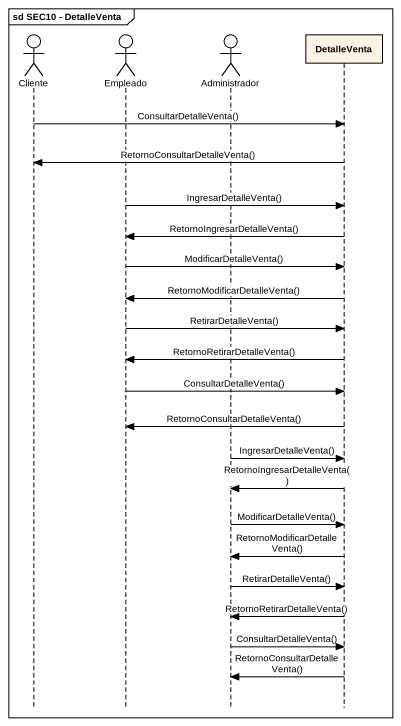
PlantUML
@startuml
mainframe sd SEC10 - DetalleVenta
hide footbox
actor Cliente
actor Empleado
actor Administrador
participant DetalleVenta

Cliente -> DetalleVenta : ConsultarDetalleVenta()
DetalleVenta -> Cliente : RetornoConsultarDetalleVenta()
Empleado -> DetalleVenta : IngresarDetalleVenta()
DetalleVenta -> Empleado : RetornoIngresarDetalleVenta()
Empleado -> DetalleVenta : ModificarDetalleVenta()
DetalleVenta -> Empleado : RetornoModificarDetalleVenta()
Empleado -> DetalleVenta : RetirarDetalleVenta()
DetalleVenta -> Empleado : RetornoRetirarDetalleVenta()
Empleado -> DetalleVenta : ConsultarDetalleVenta()
DetalleVenta -> Empleado : RetornoConsultarDetalleVenta()
Administrador -> DetalleVenta : IngresarDetalleVenta()
DetalleVenta -> Administrador : RetornoIngresarDetalleVenta()
Administrador -> DetalleVenta : ModificarDetalleVenta()
DetalleVenta -> Administrador : RetornoModificarDetalleVenta()
Administrador -> DetalleVenta : RetirarDetalleVenta()
DetalleVenta -> Administrador : RetornoRetirarDetalleVenta()
Administrador -> DetalleVenta : ConsultarDetalleVenta()
DetalleVenta -> Administrador : RetornoConsultarDetalleVenta()
@enduml
